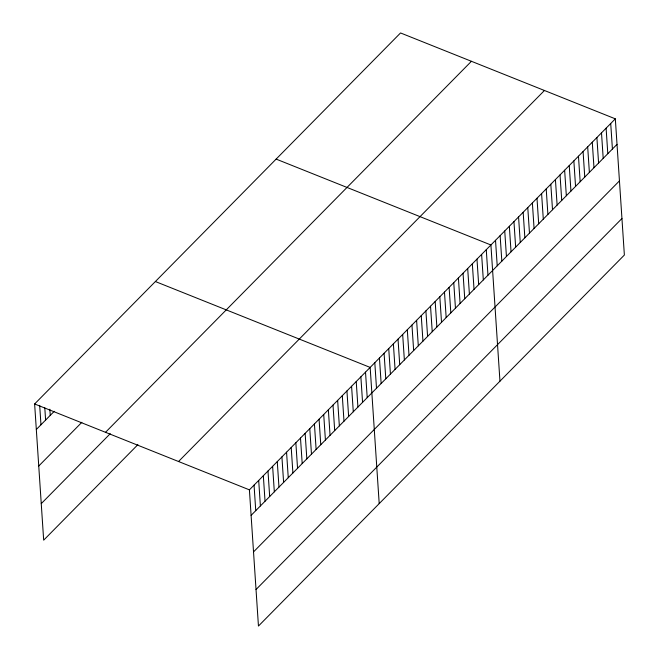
<?xml version="1.0" encoding="UTF-8"?>
<svg xmlns="http://www.w3.org/2000/svg" width="659" height="659" viewBox="0 0 659 659"><rect width="100%" height="100%" fill="white"/><g stroke="black" fill="none" stroke-linecap="round" stroke-linejoin="round"><path stroke-width="0.99" d="M137.888 444.636L43.675 540.166L34.63 403.967L400.548 32.95L615.325 118.834L624.37 255.033L258.452 626.05L249.407 489.851L615.325 118.834M36.319 429.487L54.236 411.323M38.749 466.012L81.873 422.287M105.506 432.312L471.424 61.295M41.245 503.641L110.251 433.68M178.531 461.506L544.449 90.489M251.104 515.371L617.022 144.354M253.526 551.896L619.452 180.879M256.03 589.525L621.948 218.508M276.137 159.099L490.914 244.983L499.959 381.182M155.384 281.533L370.16 367.417L379.205 503.616M34.63 403.967L249.407 489.851M610.72 123.505L612.417 149.025M606.107 128.175L607.804 153.695M601.502 132.854L603.199 158.374M596.897 137.525L598.586 163.045M592.284 142.196L593.981 167.715M587.68 146.866L589.377 172.386M583.075 151.537L584.764 177.057M578.462 156.208L580.159 181.727M573.857 160.887L575.554 186.406M569.244 165.557L570.941 191.077M564.639 170.228L566.336 195.748M560.035 174.899L561.723 200.418M555.422 179.569L557.119 205.089M550.817 184.24L552.514 209.76M546.212 188.919L547.901 214.439M541.599 193.589L543.296 219.109M536.994 198.26L538.691 223.78M532.381 202.931L534.078 228.451M527.777 207.601L529.474 233.121M523.172 212.272L524.861 237.792M518.559 216.951L520.256 242.471M513.954 221.622L515.651 247.141M509.349 226.292L511.038 251.812M504.736 230.963L506.433 256.483M500.132 235.634L501.829 261.153M495.519 240.304L497.216 265.824M486.268 249.687L487.965 275.207M481.622 254.399L483.319 279.918M476.984 259.111L478.673 284.63M472.338 263.814L474.035 289.334M467.692 268.526L469.389 294.046M463.046 273.238L464.743 298.758M458.4 277.941L460.097 303.461M453.763 282.653L455.451 308.173M449.117 287.365L450.814 312.885M444.471 292.069L446.168 317.589M439.825 296.781L441.522 322.3M435.179 301.493L436.876 327.012M430.533 306.196L432.23 331.716M425.895 310.908L427.584 336.428M421.249 315.62L422.946 341.14M416.603 320.323L418.3 345.843M411.957 325.035L413.654 350.555M407.311 329.747L409.008 355.267M402.674 334.451L404.362 359.971M398.028 339.163L399.725 364.682M393.382 343.866L395.079 369.394M388.736 348.578L390.433 374.098M384.09 353.29L385.787 378.81M379.452 357.994L381.141 383.513M374.806 362.705L376.503 388.225M365.514 372.121L367.211 397.641M360.868 376.833L362.565 402.352M356.231 381.545L357.919 407.064M351.585 386.248L353.282 411.768M346.939 390.96L348.636 416.48M342.293 395.672L343.99 421.192M337.647 400.375L339.344 425.895M333.009 405.087L334.698 430.607M328.363 409.799L330.052 435.319M323.717 414.503L325.414 440.023M319.071 419.215L320.768 444.734M314.425 423.926L316.122 449.446M309.779 428.63L311.476 454.15M305.142 433.342L306.83 458.862M300.496 438.054L302.193 463.574M295.85 442.757L297.547 468.277M291.204 447.469L292.901 472.989M286.558 452.181L288.255 477.701M281.92 456.885L283.609 482.404M277.274 461.597L278.971 487.116M272.628 466.308L274.325 491.828M267.982 471.012L269.679 496.532M263.336 475.724L265.033 501.244M258.699 480.436L260.387 505.955M254.053 485.139L255.75 510.659M49.845 409.231L50.257 415.359M44.796 407.822L45.611 420.071M39.68 405.384L40.965 424.775"/></g></svg>
